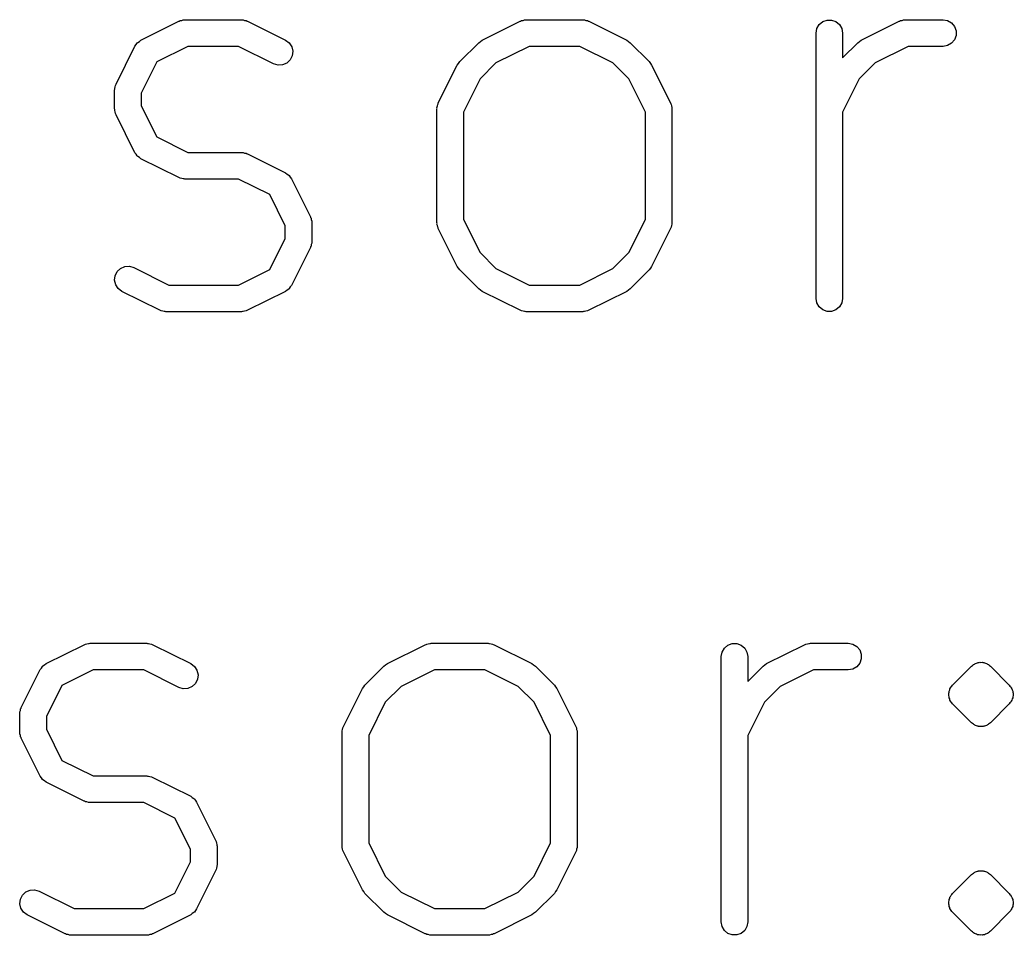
# Model space of a CAD drawing. Extents: x -0.1 to 56.4, y -14.9 to 17.1.
# Drawn here: x 33.529 to 37.271, y -14.329 to -10.879 of the extents above; entities that cross this region are included whole.
import ezdxf

# ---------------------------------------------------------------- set-up
doc = ezdxf.new("R2010")
doc.units = 0
doc.header["$MEASUREMENT"] = 0
doc.layers.add('BLACK', color=7, linetype='CONTINUOUS')

msp = doc.modelspace()

# ---------------------------------------------------------------- linework, layer by layer
at = {"layer": 'Black'}
for p, q in [((33.9848, -10.9553), (34.1276, -10.8838)), ((34.1276, -10.8838), (34.1304, -10.883)), ((34.1304, -10.883), (34.1329, -10.8816)), ((34.1329, -10.8816), (34.1387, -10.8806)), ((34.1387, -10.8806), (34.1443, -10.8789)), ((34.1443, -10.8789), (34.1472, -10.8791)), ((34.1472, -10.8791), (34.15, -10.8786)), ((34.15, -10.8786), (34.3643, -10.8786)), ((34.3643, -10.8786), (34.3671, -10.8791)), ((34.3671, -10.8791), (34.37, -10.8789)), ((34.37, -10.8789), (34.3756, -10.8806)), ((34.3756, -10.8806), (34.3814, -10.8816)), ((34.3814, -10.8816), (34.3839, -10.883)), ((34.3839, -10.883), (34.3866, -10.8838)), ((34.3866, -10.8838), (34.5295, -10.9553)), ((35.2705, -10.9553), (35.4134, -10.8838)), ((35.4134, -10.8838), (35.4161, -10.883)), ((35.4161, -10.883), (35.4186, -10.8816)), ((35.4186, -10.8816), (35.4244, -10.8806)), ((35.4244, -10.8806), (35.43, -10.8789)), ((35.43, -10.8789), (35.4329, -10.8791)), ((35.4329, -10.8791), (35.4357, -10.8786)), ((35.4357, -10.8786), (35.65, -10.8786)), ((35.65, -10.8786), (35.6528, -10.8791)), ((35.6528, -10.8791), (35.6557, -10.8789)), ((35.6557, -10.8789), (35.6613, -10.8806)), ((35.6613, -10.8806), (35.6671, -10.8816)), ((35.6671, -10.8816), (35.6696, -10.883)), ((35.6696, -10.883), (35.6724, -10.8838)), ((35.6724, -10.8838), (35.8152, -10.9553)), ((36.5403, -10.8964), (36.5536, -10.8853)), ((36.5536, -10.8853), (36.5699, -10.8793)), ((36.5699, -10.8793), (36.5873, -10.8793)), ((36.5873, -10.8793), (36.6036, -10.8853)), ((36.6036, -10.8853), (36.6169, -10.8964)), ((36.6991, -10.9553), (36.8419, -10.8838)), ((36.8419, -10.8838), (36.8447, -10.883)), ((36.8447, -10.883), (36.8472, -10.8816)), ((36.8472, -10.8816), (36.853, -10.8806)), ((36.853, -10.8806), (36.8586, -10.8789)), ((36.8586, -10.8789), (36.8614, -10.8791)), ((36.8614, -10.8791), (36.8643, -10.8786)), ((36.8643, -10.8786), (37.0071, -10.8786)), ((37.0071, -10.8786), (37.0242, -10.8816)), ((37.0242, -10.8816), (37.0393, -10.8903)), ((37.0393, -10.8903), (37.0504, -10.9036)), ((36.5286, -10.9286), (36.5316, -10.9115)), ((36.5316, -10.9115), (36.5403, -10.8964)), ((36.6169, -10.8964), (36.6256, -10.9115)), ((36.6256, -10.9115), (36.6286, -10.9286)), ((37.0504, -10.9036), (37.0564, -10.9199)), ((37.0564, -10.9199), (37.0564, -10.9373)), ((33.9668, -10.9717), (33.9708, -10.9656)), ((33.9708, -10.9656), (33.9719, -10.9648)), ((33.9719, -10.9648), (33.9728, -10.9637)), ((33.9728, -10.9637), (33.9789, -10.9597)), ((33.9789, -10.9597), (33.9848, -10.9553)), ((34.5295, -10.9553), (34.5435, -10.9656)), ((34.5435, -10.9656), (34.553, -10.9801)), ((35.1861, -11.0361), (35.2575, -10.9646)), ((35.2575, -10.9646), (35.2641, -10.96)), ((35.2641, -10.96), (35.2705, -10.9553)), ((35.8152, -10.9553), (35.8217, -10.9601)), ((35.8217, -10.9601), (35.8282, -10.9646)), ((35.8282, -10.9646), (35.8996, -11.0361)), ((36.5286, -11.9286), (36.5286, -10.9286)), ((36.6286, -10.9286), (36.6286, -11.0221)), ((36.6286, -11.0221), (36.6861, -10.9646)), ((36.6861, -10.9646), (36.6926, -10.9601)), ((36.6926, -10.9601), (36.6991, -10.9553)), ((37.0504, -10.9536), (37.0393, -10.9669)), ((37.0564, -10.9373), (37.0504, -10.9536)), ((33.891, -11.1205), (33.9624, -10.9776)), ((33.9624, -10.9776), (33.9668, -10.9717)), ((34.1618, -10.9786), (34.0444, -11.0373)), ((34.3525, -10.9786), (34.1618, -10.9786)), ((34.4848, -11.0447), (34.3525, -10.9786)), ((34.553, -10.9801), (34.5571, -10.997)), ((34.5571, -10.997), (34.5551, -11.0143)), ((35.4475, -10.9786), (35.3225, -11.0411)), ((35.6382, -10.9786), (35.4475, -10.9786)), ((35.7632, -11.0411), (35.6382, -10.9786)), ((36.8761, -10.9786), (36.751, -11.0411)), ((37.0071, -10.9786), (36.8761, -10.9786)), ((37.0242, -10.9756), (37.0071, -10.9786)), ((37.0393, -10.9669), (37.0242, -10.9756)), ((34.0444, -11.0373), (33.9857, -11.1547)), ((34.5473, -11.0298), (34.5347, -11.0417)), ((34.5551, -11.0143), (34.5473, -11.0298)), ((35.1815, -11.0426), (35.1861, -11.0361)), ((35.8996, -11.0361), (35.9042, -11.0426)), ((34.5014, -11.0497), (34.4848, -11.0447)), ((34.5188, -11.0486), (34.5014, -11.0497)), ((34.5347, -11.0417), (34.5188, -11.0486)), ((35.1053, -11.1919), (35.1767, -11.0491)), ((35.1767, -11.0491), (35.1815, -11.0426)), ((35.3225, -11.0411), (35.2625, -11.101)), ((35.8232, -11.101), (35.7632, -11.0411)), ((35.9042, -11.0426), (35.909, -11.0491)), ((35.909, -11.0491), (35.9804, -11.1919)), ((36.751, -11.0411), (36.6911, -11.101)), ((35.2625, -11.101), (35.2, -11.2261)), ((35.8857, -11.2261), (35.8232, -11.101)), ((36.6911, -11.101), (36.6286, -11.2261)), ((33.8857, -11.1429), (33.8862, -11.14)), ((33.8857, -11.2143), (33.8857, -11.1429)), ((33.886, -11.1371), (33.8877, -11.1315)), ((33.8862, -11.14), (33.886, -11.1371)), ((33.8877, -11.1315), (33.8887, -11.1258)), ((33.8887, -11.1258), (33.8902, -11.1233)), ((33.8902, -11.1233), (33.891, -11.1205)), ((33.9857, -11.1547), (33.9857, -11.2025)), ((33.8862, -11.2171), (33.8857, -11.2143)), ((33.886, -11.22), (33.8862, -11.2171)), ((33.8877, -11.2256), (33.886, -11.22)), ((33.8887, -11.2314), (33.8877, -11.2256)), ((33.9857, -11.2025), (34.0444, -11.3199)), ((35.1, -11.2143), (35.1005, -11.2114)), ((35.1, -11.6429), (35.1, -11.2143)), ((35.1003, -11.2086), (35.102, -11.203)), ((35.1005, -11.2114), (35.1003, -11.2086)), ((35.102, -11.203), (35.103, -11.1972)), ((35.103, -11.1972), (35.1045, -11.1947)), ((35.1045, -11.1947), (35.1053, -11.1919)), ((35.2, -11.2261), (35.2, -11.6311)), ((35.8857, -11.6311), (35.8857, -11.2261)), ((35.9804, -11.1919), (35.9813, -11.1947)), ((35.9813, -11.1947), (35.9827, -11.1972)), ((35.9827, -11.1972), (35.9837, -11.203)), ((35.9837, -11.203), (35.9854, -11.2086)), ((35.9854, -11.2086), (35.9852, -11.2114)), ((35.9852, -11.2114), (35.9857, -11.2143)), ((35.9857, -11.2143), (35.9857, -11.6429)), ((36.6286, -11.2261), (36.6286, -11.9286)), ((33.8902, -11.2339), (33.8887, -11.2314)), ((33.891, -11.2366), (33.8902, -11.2339)), ((33.9624, -11.3795), (33.891, -11.2366)), ((34.0444, -11.3199), (34.1618, -11.3786)), ((33.9668, -11.3854), (33.9624, -11.3795)), ((33.9708, -11.3915), (33.9668, -11.3854)), ((33.9719, -11.3923), (33.9708, -11.3915)), ((33.9728, -11.3935), (33.9719, -11.3923)), ((33.9789, -11.3975), (33.9728, -11.3935)), ((33.9848, -11.4019), (33.9789, -11.3975)), ((34.1276, -11.4733), (33.9848, -11.4019)), ((34.1618, -11.3786), (34.3643, -11.3786)), ((34.3643, -11.3786), (34.3671, -11.3791)), ((34.3671, -11.3791), (34.37, -11.3789)), ((34.37, -11.3789), (34.3756, -11.3806)), ((34.3756, -11.3806), (34.3814, -11.3816)), ((34.3814, -11.3816), (34.3839, -11.383)), ((34.3839, -11.383), (34.3866, -11.3838)), ((34.3866, -11.3838), (34.5295, -11.4553)), ((34.1304, -11.4741), (34.1276, -11.4733)), ((34.1329, -11.4756), (34.1304, -11.4741)), ((34.1387, -11.4766), (34.1329, -11.4756)), ((34.1443, -11.4782), (34.1387, -11.4766)), ((34.1472, -11.4781), (34.1443, -11.4782)), ((34.15, -11.4786), (34.1472, -11.4781)), ((34.3525, -11.4786), (34.15, -11.4786)), ((34.4699, -11.5373), (34.3525, -11.4786)), ((34.5295, -11.4553), (34.5354, -11.4597)), ((34.5354, -11.4597), (34.5415, -11.4637)), ((34.5415, -11.4637), (34.5423, -11.4648)), ((34.5423, -11.4648), (34.5435, -11.4656)), ((34.5435, -11.4656), (34.5475, -11.4717)), ((34.5475, -11.4717), (34.5519, -11.4776)), ((34.5519, -11.4776), (34.6233, -11.6205)), ((34.5286, -11.6547), (34.4699, -11.5373)), ((34.6233, -11.6205), (34.6241, -11.6233)), ((34.6241, -11.6233), (34.6256, -11.6258)), ((34.6256, -11.6258), (34.6266, -11.6315)), ((34.6266, -11.6315), (34.6282, -11.6371)), ((34.6282, -11.6371), (34.6281, -11.64)), ((35.2, -11.6311), (35.2625, -11.7561)), ((35.8232, -11.7561), (35.8857, -11.6311)), ((34.5286, -11.7025), (34.5286, -11.6547)), ((34.6281, -11.64), (34.6286, -11.6429)), ((34.6286, -11.6429), (34.6286, -11.7143)), ((35.1005, -11.6457), (35.1, -11.6429)), ((35.1003, -11.6486), (35.1005, -11.6457)), ((35.102, -11.6542), (35.1003, -11.6486)), ((35.103, -11.66), (35.102, -11.6542)), ((35.1045, -11.6625), (35.103, -11.66)), ((35.1053, -11.6652), (35.1045, -11.6625)), ((35.1767, -11.8081), (35.1053, -11.6652)), ((35.9804, -11.6652), (35.909, -11.8081)), ((35.9813, -11.6625), (35.9804, -11.6652)), ((35.9827, -11.66), (35.9813, -11.6625)), ((35.9837, -11.6542), (35.9827, -11.66)), ((35.9854, -11.6486), (35.9837, -11.6542)), ((35.9857, -11.6429), (35.9852, -11.6457)), ((35.9852, -11.6457), (35.9854, -11.6486)), ((34.4699, -11.8199), (34.5286, -11.7025)), ((34.6286, -11.7143), (34.6281, -11.7171)), ((34.6233, -11.7366), (34.5519, -11.8795)), ((34.6241, -11.7339), (34.6233, -11.7366)), ((34.6256, -11.7314), (34.6241, -11.7339)), ((34.6266, -11.7256), (34.6256, -11.7314)), ((34.6282, -11.72), (34.6266, -11.7256)), ((34.6281, -11.7171), (34.6282, -11.72)), ((35.2625, -11.7561), (35.3225, -11.8161)), ((35.7632, -11.816), (35.8232, -11.7561)), ((33.8956, -11.8274), (33.9082, -11.8154)), ((33.9082, -11.8154), (33.9241, -11.8085)), ((33.9241, -11.8085), (33.9414, -11.8075)), ((33.9414, -11.8075), (33.9581, -11.8124)), ((33.9581, -11.8124), (34.0904, -11.8786)), ((34.3525, -11.8786), (34.4699, -11.8199)), ((35.1815, -11.8145), (35.1767, -11.8081)), ((35.1861, -11.8211), (35.1815, -11.8145)), ((35.2575, -11.8925), (35.1861, -11.8211)), ((35.3225, -11.8161), (35.4475, -11.8786)), ((35.6382, -11.8786), (35.7632, -11.816)), ((35.8996, -11.8211), (35.8282, -11.8925)), ((35.9042, -11.8145), (35.8996, -11.8211)), ((35.909, -11.8081), (35.9042, -11.8145)), ((33.8858, -11.8601), (33.8878, -11.8429)), ((33.8898, -11.877), (33.8858, -11.8601)), ((33.8878, -11.8429), (33.8956, -11.8274)), ((33.8994, -11.8915), (33.8898, -11.877)), ((33.9134, -11.9019), (33.8994, -11.8915)), ((34.0904, -11.8786), (34.3525, -11.8786)), ((34.5354, -11.8975), (34.5295, -11.9019)), ((34.5415, -11.8935), (34.5354, -11.8975)), ((34.5423, -11.8923), (34.5415, -11.8935)), ((34.5435, -11.8915), (34.5423, -11.8923)), ((34.5475, -11.8854), (34.5435, -11.8915)), ((34.5519, -11.8795), (34.5475, -11.8854)), ((35.2641, -11.8971), (35.2575, -11.8925)), ((35.2705, -11.9019), (35.2641, -11.8971)), ((35.4475, -11.8786), (35.6382, -11.8786)), ((35.8217, -11.8971), (35.8152, -11.9019)), ((35.8282, -11.8925), (35.8217, -11.8971)), ((34.0562, -11.9733), (33.9134, -11.9019)), ((34.5295, -11.9019), (34.3866, -11.9733)), ((35.4134, -11.9733), (35.2705, -11.9019)), ((35.8152, -11.9019), (35.6724, -11.9733)), ((36.5316, -11.9457), (36.5286, -11.9286)), ((36.6286, -11.9286), (36.6256, -11.9457)), ((34.059, -11.9741), (34.0562, -11.9733)), ((34.0615, -11.9756), (34.059, -11.9741)), ((34.0672, -11.9766), (34.0615, -11.9756)), ((34.3814, -11.9756), (34.3756, -11.9766)), ((34.3839, -11.9741), (34.3814, -11.9756)), ((34.3866, -11.9733), (34.3839, -11.9741)), ((35.4161, -11.9741), (35.4134, -11.9733)), ((35.4186, -11.9756), (35.4161, -11.9741)), ((35.4244, -11.9766), (35.4186, -11.9756)), ((35.6671, -11.9756), (35.6613, -11.9766)), ((35.6696, -11.9741), (35.6671, -11.9756)), ((35.6724, -11.9733), (35.6696, -11.9741)), ((36.5403, -11.9607), (36.5316, -11.9457)), ((36.5536, -11.9719), (36.5403, -11.9607)), ((36.5699, -11.9778), (36.5536, -11.9719)), ((36.6036, -11.9719), (36.5873, -11.9778)), ((36.6169, -11.9607), (36.6036, -11.9719)), ((36.6256, -11.9457), (36.6169, -11.9607)), ((34.0729, -11.9782), (34.0672, -11.9766)), ((34.0757, -11.9781), (34.0729, -11.9782)), ((34.0786, -11.9786), (34.0757, -11.9781)), ((34.3643, -11.9786), (34.0786, -11.9786)), ((34.3671, -11.9781), (34.3643, -11.9786)), ((34.37, -11.9782), (34.3671, -11.9781)), ((34.3756, -11.9766), (34.37, -11.9782)), ((35.43, -11.9782), (35.4244, -11.9766)), ((35.4329, -11.9781), (35.43, -11.9782)), ((35.4357, -11.9786), (35.4329, -11.9781)), ((35.65, -11.9786), (35.4357, -11.9786)), ((35.6528, -11.9781), (35.65, -11.9786)), ((35.6557, -11.9782), (35.6528, -11.9781)), ((35.6613, -11.9766), (35.6557, -11.9782)), ((36.5873, -11.9778), (36.5699, -11.9778)), ((33.6276, -13.3053), (33.7705, -13.2338)), ((33.7705, -13.2338), (33.7733, -13.233)), ((33.7733, -13.233), (33.7758, -13.2316)), ((33.7758, -13.2316), (33.7815, -13.2306)), ((33.7815, -13.2306), (33.7871, -13.2289)), ((33.7871, -13.2289), (33.79, -13.2291)), ((33.79, -13.2291), (33.7929, -13.2286)), ((33.7929, -13.2286), (34.0071, -13.2286)), ((34.0071, -13.2286), (34.01, -13.2291)), ((34.01, -13.2291), (34.0129, -13.2289)), ((34.0129, -13.2289), (34.0185, -13.2306)), ((34.0185, -13.2306), (34.0242, -13.2316)), ((34.0242, -13.2316), (34.0267, -13.233)), ((34.0267, -13.233), (34.0295, -13.2338)), ((34.0295, -13.2338), (34.1724, -13.3053)), ((34.9134, -13.3053), (35.0562, -13.2338)), ((35.0562, -13.2338), (35.059, -13.233)), ((35.059, -13.233), (35.0615, -13.2316)), ((35.0615, -13.2316), (35.0672, -13.2306)), ((35.0672, -13.2306), (35.0729, -13.2289)), ((35.0729, -13.2289), (35.0757, -13.2291)), ((35.0757, -13.2291), (35.0786, -13.2286)), ((35.0786, -13.2286), (35.2929, -13.2286)), ((35.2929, -13.2286), (35.2957, -13.2291)), ((35.2957, -13.2291), (35.2986, -13.2289)), ((35.2986, -13.2289), (35.3042, -13.2306)), ((35.3042, -13.2306), (35.31, -13.2316)), ((35.31, -13.2316), (35.3125, -13.233)), ((35.3125, -13.233), (35.3152, -13.2338)), ((35.3152, -13.2338), (35.4581, -13.3053)), ((36.1744, -13.2615), (36.1831, -13.2464)), ((36.1831, -13.2464), (36.1964, -13.2353)), ((36.1964, -13.2353), (36.2127, -13.2293)), ((36.2127, -13.2293), (36.2301, -13.2293)), ((36.2301, -13.2293), (36.2464, -13.2353)), ((36.2464, -13.2353), (36.2597, -13.2464)), ((36.2597, -13.2464), (36.2684, -13.2615)), ((36.3419, -13.3053), (36.4848, -13.2338)), ((36.4848, -13.2338), (36.4875, -13.233)), ((36.4875, -13.233), (36.49, -13.2316)), ((36.49, -13.2316), (36.4958, -13.2306)), ((36.4958, -13.2306), (36.5014, -13.2289)), ((36.5014, -13.2289), (36.5043, -13.2291)), ((36.5043, -13.2291), (36.5071, -13.2286)), ((36.5071, -13.2286), (36.65, -13.2286)), ((36.65, -13.2286), (36.6671, -13.2316)), ((36.6671, -13.2316), (36.6821, -13.2403)), ((36.6821, -13.2403), (36.6933, -13.2536)), ((36.1714, -13.2786), (36.1744, -13.2615)), ((36.1714, -14.2786), (36.1714, -13.2786)), ((36.2684, -13.2615), (36.2714, -13.2786)), ((36.2714, -13.2786), (36.2714, -13.3721)), ((36.6933, -13.2536), (36.6992, -13.2699)), ((36.6992, -13.2699), (36.6992, -13.2873)), ((33.6053, -13.3276), (33.6097, -13.3217)), ((33.6097, -13.3217), (33.6137, -13.3156)), ((33.6137, -13.3156), (33.6148, -13.3148)), ((33.6148, -13.3148), (33.6156, -13.3137)), ((33.6156, -13.3137), (33.6217, -13.3097)), ((33.6217, -13.3097), (33.6276, -13.3053)), ((34.1724, -13.3053), (34.1863, -13.3156)), ((34.1863, -13.3156), (34.1959, -13.3301)), ((34.8289, -13.3861), (34.9004, -13.3146)), ((34.9004, -13.3146), (34.9069, -13.31)), ((34.9069, -13.31), (34.9134, -13.3053)), ((35.4581, -13.3053), (35.4645, -13.3101)), ((35.4645, -13.3101), (35.4711, -13.3146)), ((35.4711, -13.3146), (35.5425, -13.3861)), ((36.2714, -13.3721), (36.3289, -13.3146)), ((36.3289, -13.3146), (36.3355, -13.3101)), ((36.3355, -13.3101), (36.3419, -13.3053)), ((36.6821, -13.3169), (36.6671, -13.3256)), ((36.6933, -13.3036), (36.6821, -13.3169)), ((36.6992, -13.2873), (36.6933, -13.3036)), ((37.0432, -13.3861), (37.1146, -13.3146)), ((37.1146, -13.3146), (37.1182, -13.3121)), ((37.1182, -13.3121), (37.1213, -13.309)), ((37.1213, -13.309), (37.1233, -13.3081)), ((37.1233, -13.3081), (37.125, -13.3067)), ((37.125, -13.3067), (37.1271, -13.3059)), ((37.1271, -13.3059), (37.1289, -13.3047)), ((37.1289, -13.3047), (37.1331, -13.3036)), ((37.1331, -13.3036), (37.1371, -13.3017)), ((37.1371, -13.3017), (37.1393, -13.3015)), ((37.1393, -13.3015), (37.1413, -13.3008)), ((37.1413, -13.3008), (37.1435, -13.3008)), ((37.1435, -13.3008), (37.1456, -13.3002)), ((37.1456, -13.3002), (37.15, -13.3006)), ((37.15, -13.3006), (37.1544, -13.3002)), ((37.1544, -13.3002), (37.1565, -13.3008)), ((37.1565, -13.3008), (37.1587, -13.3008)), ((37.1587, -13.3008), (37.1608, -13.3015)), ((37.1608, -13.3015), (37.1629, -13.3017)), ((37.1629, -13.3017), (37.1669, -13.3036)), ((37.1669, -13.3036), (37.1711, -13.3047)), ((37.1711, -13.3047), (37.1729, -13.3059)), ((37.1729, -13.3059), (37.175, -13.3067)), ((37.175, -13.3067), (37.1767, -13.3081)), ((37.1767, -13.3081), (37.1787, -13.309)), ((37.1787, -13.309), (37.1818, -13.3121)), ((37.1818, -13.3121), (37.1854, -13.3146)), ((37.1854, -13.3146), (37.2568, -13.3861)), ((33.5339, -13.4705), (33.6053, -13.3276)), ((33.8047, -13.3286), (33.6873, -13.3873)), ((33.9953, -13.3286), (33.8047, -13.3286)), ((34.1276, -13.3947), (33.9953, -13.3286)), ((34.1959, -13.3301), (34.1999, -13.347)), ((34.1999, -13.347), (34.1979, -13.3643)), ((35.0904, -13.3286), (34.9653, -13.3911)), ((35.2811, -13.3286), (35.0904, -13.3286)), ((35.4061, -13.3911), (35.2811, -13.3286)), ((36.5189, -13.3286), (36.3939, -13.3911)), ((36.65, -13.3286), (36.5189, -13.3286)), ((36.6671, -13.3256), (36.65, -13.3286)), ((33.6873, -13.3873), (33.6286, -13.5047)), ((34.1443, -13.3997), (34.1276, -13.3947)), ((34.1775, -13.3917), (34.1616, -13.3986)), ((34.1902, -13.3798), (34.1775, -13.3917)), ((34.1979, -13.3643), (34.1902, -13.3798)), ((34.8196, -13.3991), (34.8243, -13.3926)), ((34.8243, -13.3926), (34.8289, -13.3861)), ((34.9653, -13.3911), (34.9054, -13.451)), ((35.4661, -13.451), (35.4061, -13.3911)), ((35.5425, -13.3861), (35.5471, -13.3926)), ((35.5471, -13.3926), (35.5519, -13.3991)), ((36.3939, -13.3911), (36.334, -13.451)), ((37.0333, -13.4003), (37.0358, -13.3967)), ((37.0358, -13.3967), (37.0376, -13.3927)), ((37.0376, -13.3927), (37.0407, -13.3897)), ((37.0407, -13.3897), (37.0432, -13.3861)), ((37.2568, -13.3861), (37.2593, -13.3897)), ((37.2593, -13.3897), (37.2624, -13.3927)), ((37.2624, -13.3927), (37.2642, -13.3967)), ((37.2642, -13.3967), (37.2667, -13.4003)), ((34.1616, -13.3986), (34.1443, -13.3997)), ((34.7481, -13.5419), (34.8196, -13.3991)), ((35.5519, -13.3991), (35.6233, -13.5419)), ((37.0288, -13.4171), (37.0299, -13.4128)), ((37.0291, -13.4214), (37.0288, -13.4171)), ((37.0288, -13.4258), (37.0291, -13.4214)), ((37.0299, -13.43), (37.0288, -13.4258)), ((37.0299, -13.4128), (37.0303, -13.4085)), ((37.0303, -13.4344), (37.0299, -13.43)), ((37.0303, -13.4085), (37.0321, -13.4045)), ((37.0321, -13.4383), (37.0303, -13.4344)), ((37.0321, -13.4045), (37.0333, -13.4003)), ((37.2667, -13.4003), (37.2679, -13.4045)), ((37.2679, -13.4045), (37.2697, -13.4085)), ((37.2697, -13.4344), (37.2679, -13.4383)), ((37.2697, -13.4085), (37.2701, -13.4128)), ((37.2701, -13.43), (37.2697, -13.4344)), ((37.2701, -13.4128), (37.2712, -13.4171)), ((37.2712, -13.4258), (37.2701, -13.43)), ((37.2712, -13.4171), (37.2709, -13.4214)), ((37.2709, -13.4214), (37.2712, -13.4258)), ((33.5316, -13.4758), (33.533, -13.4733)), ((33.533, -13.4733), (33.5339, -13.4705)), ((34.9054, -13.451), (34.8429, -13.5761)), ((35.5286, -13.5761), (35.4661, -13.451)), ((36.334, -13.451), (36.2714, -13.5761)), ((37.0333, -13.4426), (37.0321, -13.4383)), ((37.0358, -13.4461), (37.0333, -13.4426)), ((37.0376, -13.4501), (37.0358, -13.4461)), ((37.0407, -13.4532), (37.0376, -13.4501)), ((37.0432, -13.4568), (37.0407, -13.4532)), ((37.1146, -13.5282), (37.0432, -13.4568)), ((37.2568, -13.4568), (37.1854, -13.5282)), ((37.2593, -13.4532), (37.2568, -13.4568)), ((37.2624, -13.4501), (37.2593, -13.4532)), ((37.2642, -13.4461), (37.2624, -13.4501)), ((37.2667, -13.4426), (37.2642, -13.4461)), ((37.2679, -13.4383), (37.2667, -13.4426)), ((33.5286, -13.4929), (33.5291, -13.49)), ((33.5286, -13.5643), (33.5286, -13.4929)), ((33.5289, -13.4871), (33.5306, -13.4815)), ((33.5291, -13.49), (33.5289, -13.4871)), ((33.5306, -13.4815), (33.5316, -13.4758)), ((33.6286, -13.5047), (33.6286, -13.5525)), ((34.7449, -13.553), (34.7459, -13.5472)), ((34.7459, -13.5472), (34.7473, -13.5447)), ((34.7473, -13.5447), (34.7481, -13.5419)), ((35.6233, -13.5419), (35.6241, -13.5447)), ((35.6241, -13.5447), (35.6256, -13.5472)), ((35.6256, -13.5472), (35.6266, -13.553)), ((37.1182, -13.5307), (37.1146, -13.5282)), ((37.1213, -13.5338), (37.1182, -13.5307)), ((37.1233, -13.5347), (37.1213, -13.5338)), ((37.125, -13.5362), (37.1233, -13.5347)), ((37.1271, -13.5369), (37.125, -13.5362)), ((37.1289, -13.5382), (37.1271, -13.5369)), ((37.1331, -13.5393), (37.1289, -13.5382)), ((37.1371, -13.5412), (37.1331, -13.5393)), ((37.1393, -13.5413), (37.1371, -13.5412)), ((37.1413, -13.5421), (37.1393, -13.5413)), ((37.1435, -13.5421), (37.1413, -13.5421)), ((37.1456, -13.5427), (37.1435, -13.5421)), ((37.15, -13.5423), (37.1456, -13.5427)), ((37.1544, -13.5427), (37.15, -13.5423)), ((37.1565, -13.5421), (37.1544, -13.5427)), ((37.1587, -13.5421), (37.1565, -13.5421)), ((37.1608, -13.5413), (37.1587, -13.5421)), ((37.1629, -13.5412), (37.1608, -13.5413)), ((37.1669, -13.5393), (37.1629, -13.5412)), ((37.1711, -13.5382), (37.1669, -13.5393)), ((37.1729, -13.5369), (37.1711, -13.5382)), ((37.175, -13.5362), (37.1729, -13.5369)), ((37.1767, -13.5347), (37.175, -13.5362)), ((37.1787, -13.5338), (37.1767, -13.5347)), ((37.1818, -13.5307), (37.1787, -13.5338)), ((37.1854, -13.5282), (37.1818, -13.5307)), ((33.5291, -13.5671), (33.5286, -13.5643)), ((33.5289, -13.57), (33.5291, -13.5671)), ((33.5306, -13.5756), (33.5289, -13.57)), ((33.5316, -13.5814), (33.5306, -13.5756)), ((33.533, -13.5839), (33.5316, -13.5814)), ((33.5339, -13.5866), (33.533, -13.5839)), ((33.6286, -13.5525), (33.6873, -13.6699)), ((34.7429, -13.5643), (34.7434, -13.5614)), ((34.7429, -13.9929), (34.7429, -13.5643)), ((34.7432, -13.5586), (34.7449, -13.553)), ((34.7434, -13.5614), (34.7432, -13.5586)), ((34.8429, -13.5761), (34.8429, -13.9811)), ((35.5286, -13.9811), (35.5286, -13.5761)), ((35.6266, -13.553), (35.6282, -13.5586)), ((35.6282, -13.5586), (35.6281, -13.5614)), ((35.6281, -13.5614), (35.6286, -13.5643)), ((35.6286, -13.5643), (35.6286, -13.9929)), ((36.2714, -13.5761), (36.2714, -14.2786)), ((33.6053, -13.7295), (33.5339, -13.5866)), ((33.6873, -13.6699), (33.8047, -13.7286)), ((33.6097, -13.7354), (33.6053, -13.7295)), ((33.8047, -13.7286), (34.0071, -13.7286)), ((34.0071, -13.7286), (34.01, -13.7291)), ((34.01, -13.7291), (34.0129, -13.7289)), ((34.0129, -13.7289), (34.0185, -13.7306)), ((34.0185, -13.7306), (34.0242, -13.7316)), ((34.0242, -13.7316), (34.0267, -13.733)), ((34.0267, -13.733), (34.0295, -13.7338)), ((34.0295, -13.7338), (34.1724, -13.8053)), ((33.6137, -13.7415), (33.6097, -13.7354)), ((33.6148, -13.7423), (33.6137, -13.7415)), ((33.6156, -13.7435), (33.6148, -13.7423)), ((33.6217, -13.7475), (33.6156, -13.7435)), ((33.6276, -13.7519), (33.6217, -13.7475)), ((33.7705, -13.8233), (33.6276, -13.7519)), ((34.1724, -13.8053), (34.1783, -13.8097)), ((34.1783, -13.8097), (34.1844, -13.8137)), ((33.7733, -13.8241), (33.7705, -13.8233)), ((33.7758, -13.8256), (33.7733, -13.8241)), ((33.7815, -13.8266), (33.7758, -13.8256)), ((33.7871, -13.8282), (33.7815, -13.8266)), ((33.79, -13.8281), (33.7871, -13.8282)), ((33.7929, -13.8286), (33.79, -13.8281)), ((33.9953, -13.8286), (33.7929, -13.8286)), ((34.1127, -13.8873), (33.9953, -13.8286)), ((34.1844, -13.8137), (34.1852, -13.8148)), ((34.1852, -13.8148), (34.1863, -13.8156)), ((34.1863, -13.8156), (34.1903, -13.8217)), ((34.1903, -13.8217), (34.1947, -13.8276)), ((34.1947, -13.8276), (34.2662, -13.9705)), ((34.1714, -14.0047), (34.1127, -13.8873)), ((34.2662, -13.9705), (34.267, -13.9733)), ((34.267, -13.9733), (34.2684, -13.9758)), ((34.2684, -13.9758), (34.2694, -13.9815)), ((34.2694, -13.9815), (34.2711, -13.9871)), ((34.2711, -13.9871), (34.2709, -13.99)), ((34.2709, -13.99), (34.2714, -13.9929)), ((34.2714, -13.9929), (34.2714, -14.0643)), ((34.7434, -13.9957), (34.7429, -13.9929)), ((34.7432, -13.9986), (34.7434, -13.9957)), ((34.8429, -13.9811), (34.9054, -14.1061)), ((35.4661, -14.1061), (35.5286, -13.9811)), ((35.6286, -13.9929), (35.6281, -13.9957)), ((35.6281, -13.9957), (35.6282, -13.9986)), ((34.1714, -14.0525), (34.1714, -14.0047)), ((34.7449, -14.0042), (34.7432, -13.9986)), ((34.7459, -14.01), (34.7449, -14.0042)), ((34.7473, -14.0125), (34.7459, -14.01)), ((34.7481, -14.0152), (34.7473, -14.0125)), ((34.8196, -14.1581), (34.7481, -14.0152)), ((35.6233, -14.0152), (35.5519, -14.1581)), ((35.6241, -14.0125), (35.6233, -14.0152)), ((35.6256, -14.01), (35.6241, -14.0125)), ((35.6266, -14.0042), (35.6256, -14.01)), ((35.6282, -13.9986), (35.6266, -14.0042)), ((34.1127, -14.1699), (34.1714, -14.0525)), ((34.2711, -14.07), (34.2694, -14.0756)), ((34.2714, -14.0643), (34.2709, -14.0671)), ((34.2709, -14.0671), (34.2711, -14.07)), ((34.2662, -14.0866), (34.1947, -14.2295)), ((34.267, -14.0839), (34.2662, -14.0866)), ((34.2684, -14.0814), (34.267, -14.0839)), ((34.2694, -14.0756), (34.2684, -14.0814)), ((34.9054, -14.1061), (34.9653, -14.1661)), ((35.4061, -14.166), (35.4661, -14.1061)), ((37.0432, -14.1718), (37.1146, -14.1004)), ((37.1146, -14.1004), (37.1182, -14.0978)), ((37.1182, -14.0978), (37.1213, -14.0948)), ((37.1213, -14.0948), (37.1233, -14.0938)), ((37.1233, -14.0938), (37.125, -14.0924)), ((37.125, -14.0924), (37.1271, -14.0917)), ((37.1271, -14.0917), (37.1289, -14.0904)), ((37.1289, -14.0904), (37.1331, -14.0893)), ((37.1331, -14.0893), (37.1371, -14.0874)), ((37.1371, -14.0874), (37.1393, -14.0872)), ((37.1393, -14.0872), (37.1413, -14.0865)), ((37.1413, -14.0865), (37.1435, -14.0865)), ((37.1435, -14.0865), (37.1456, -14.0859)), ((37.1456, -14.0859), (37.15, -14.0863)), ((37.15, -14.0863), (37.1544, -14.0859)), ((37.1544, -14.0859), (37.1565, -14.0865)), ((37.1565, -14.0865), (37.1587, -14.0865)), ((37.1587, -14.0865), (37.1608, -14.0872)), ((37.1608, -14.0872), (37.1629, -14.0874)), ((37.1629, -14.0874), (37.1669, -14.0893)), ((37.1669, -14.0893), (37.1711, -14.0904)), ((37.1711, -14.0904), (37.1729, -14.0917)), ((37.1729, -14.0917), (37.175, -14.0924)), ((37.175, -14.0924), (37.1767, -14.0938)), ((37.1767, -14.0938), (37.1787, -14.0948)), ((37.1787, -14.0948), (37.1818, -14.0978)), ((37.1818, -14.0978), (37.1854, -14.1004)), ((37.1854, -14.1004), (37.2568, -14.1718)), ((33.5306, -14.1929), (33.5384, -14.1774)), ((33.5384, -14.1774), (33.551, -14.1654)), ((33.551, -14.1654), (33.567, -14.1585)), ((33.567, -14.1585), (33.5843, -14.1575)), ((33.5843, -14.1575), (33.6009, -14.1624)), ((33.6009, -14.1624), (33.7332, -14.2286)), ((33.9953, -14.2286), (34.1127, -14.1699)), ((34.8243, -14.1645), (34.8196, -14.1581)), ((34.8289, -14.1711), (34.8243, -14.1645)), ((34.9004, -14.2425), (34.8289, -14.1711)), ((34.9653, -14.1661), (35.0904, -14.2286)), ((35.2811, -14.2286), (35.4061, -14.166)), ((35.5425, -14.1711), (35.4711, -14.2425)), ((35.5471, -14.1645), (35.5425, -14.1711)), ((35.5519, -14.1581), (35.5471, -14.1645)), ((37.0333, -14.186), (37.0358, -14.1824)), ((37.0358, -14.1824), (37.0376, -14.1785)), ((37.0376, -14.1785), (37.0407, -14.1754)), ((37.0407, -14.1754), (37.0432, -14.1718)), ((37.2568, -14.1718), (37.2593, -14.1754)), ((37.2593, -14.1754), (37.2624, -14.1785)), ((37.2624, -14.1785), (37.2642, -14.1824)), ((37.2642, -14.1824), (37.2667, -14.186)), ((33.5287, -14.2101), (33.5306, -14.1929)), ((33.5327, -14.227), (33.5287, -14.2101)), ((37.0288, -14.2028), (37.0299, -14.1986)), ((37.0291, -14.2071), (37.0288, -14.2028)), ((37.0288, -14.2115), (37.0291, -14.2071)), ((37.0299, -14.2157), (37.0288, -14.2115)), ((37.0299, -14.1986), (37.0303, -14.1942)), ((37.0303, -14.2201), (37.0299, -14.2157)), ((37.0303, -14.1942), (37.0321, -14.1902)), ((37.0321, -14.224), (37.0303, -14.2201)), ((37.0321, -14.1902), (37.0333, -14.186)), ((37.2667, -14.186), (37.2679, -14.1902)), ((37.2679, -14.1902), (37.2697, -14.1942)), ((37.2697, -14.2201), (37.2679, -14.224)), ((37.2697, -14.1942), (37.2701, -14.1986)), ((37.2701, -14.2157), (37.2697, -14.2201)), ((37.2701, -14.1986), (37.2712, -14.2028)), ((37.2712, -14.2115), (37.2701, -14.2157)), ((37.2712, -14.2028), (37.2709, -14.2071)), ((37.2709, -14.2071), (37.2712, -14.2115)), ((33.5423, -14.2415), (33.5327, -14.227)), ((33.5562, -14.2519), (33.5423, -14.2415)), ((33.6991, -14.3233), (33.5562, -14.2519)), ((33.7332, -14.2286), (33.9953, -14.2286)), ((34.1724, -14.2519), (34.0295, -14.3233)), ((34.1783, -14.2475), (34.1724, -14.2519)), ((34.1844, -14.2435), (34.1783, -14.2475)), ((34.1852, -14.2423), (34.1844, -14.2435)), ((34.1863, -14.2415), (34.1852, -14.2423)), ((34.1903, -14.2354), (34.1863, -14.2415)), ((34.1947, -14.2295), (34.1903, -14.2354)), ((34.9069, -14.2471), (34.9004, -14.2425)), ((34.9134, -14.2519), (34.9069, -14.2471)), ((35.0562, -14.3233), (34.9134, -14.2519)), ((35.0904, -14.2286), (35.2811, -14.2286)), ((35.4581, -14.2519), (35.3152, -14.3233)), ((35.4645, -14.2471), (35.4581, -14.2519)), ((35.4711, -14.2425), (35.4645, -14.2471)), ((37.0333, -14.2283), (37.0321, -14.224)), ((37.0358, -14.2319), (37.0333, -14.2283)), ((37.0376, -14.2358), (37.0358, -14.2319)), ((37.0407, -14.2389), (37.0376, -14.2358)), ((37.0432, -14.2425), (37.0407, -14.2389)), ((37.1146, -14.3139), (37.0432, -14.2425)), ((37.2568, -14.2425), (37.1854, -14.3139)), ((37.2593, -14.2389), (37.2568, -14.2425)), ((37.2624, -14.2358), (37.2593, -14.2389)), ((37.2642, -14.2319), (37.2624, -14.2358)), ((37.2667, -14.2283), (37.2642, -14.2319)), ((37.2679, -14.224), (37.2667, -14.2283)), ((36.1744, -14.2957), (36.1714, -14.2786)), ((36.1831, -14.3107), (36.1744, -14.2957)), ((36.2684, -14.2957), (36.2597, -14.3107)), ((36.2714, -14.2786), (36.2684, -14.2957)), ((33.7018, -14.3241), (33.6991, -14.3233)), ((33.7043, -14.3256), (33.7018, -14.3241)), ((33.7101, -14.3266), (33.7043, -14.3256)), ((33.7157, -14.3282), (33.7101, -14.3266)), ((33.7186, -14.3281), (33.7157, -14.3282)), ((33.7214, -14.3286), (33.7186, -14.3281)), ((34.0071, -14.3286), (33.7214, -14.3286)), ((34.01, -14.3281), (34.0071, -14.3286)), ((34.0129, -14.3282), (34.01, -14.3281)), ((34.0185, -14.3266), (34.0129, -14.3282)), ((34.0242, -14.3256), (34.0185, -14.3266)), ((34.0267, -14.3241), (34.0242, -14.3256)), ((34.0295, -14.3233), (34.0267, -14.3241)), ((35.059, -14.3241), (35.0562, -14.3233)), ((35.0615, -14.3256), (35.059, -14.3241)), ((35.0672, -14.3266), (35.0615, -14.3256)), ((35.0729, -14.3282), (35.0672, -14.3266)), ((35.0757, -14.3281), (35.0729, -14.3282)), ((35.0786, -14.3286), (35.0757, -14.3281)), ((35.2929, -14.3286), (35.0786, -14.3286)), ((35.2957, -14.3281), (35.2929, -14.3286)), ((35.2986, -14.3282), (35.2957, -14.3281)), ((35.3042, -14.3266), (35.2986, -14.3282)), ((35.31, -14.3256), (35.3042, -14.3266)), ((35.3125, -14.3241), (35.31, -14.3256)), ((35.3152, -14.3233), (35.3125, -14.3241)), ((36.1964, -14.3219), (36.1831, -14.3107)), ((36.2127, -14.3278), (36.1964, -14.3219)), ((36.2301, -14.3278), (36.2127, -14.3278)), ((36.2464, -14.3219), (36.2301, -14.3278)), ((36.2597, -14.3107), (36.2464, -14.3219)), ((37.1182, -14.3164), (37.1146, -14.3139)), ((37.1213, -14.3195), (37.1182, -14.3164)), ((37.1233, -14.3205), (37.1213, -14.3195)), ((37.125, -14.3219), (37.1233, -14.3205)), ((37.1271, -14.3226), (37.125, -14.3219)), ((37.1289, -14.3239), (37.1271, -14.3226)), ((37.1331, -14.325), (37.1289, -14.3239)), ((37.1371, -14.3269), (37.1331, -14.325)), ((37.1393, -14.3271), (37.1371, -14.3269)), ((37.1413, -14.3278), (37.1393, -14.3271)), ((37.1435, -14.3278), (37.1413, -14.3278)), ((37.1456, -14.3284), (37.1435, -14.3278)), ((37.15, -14.328), (37.1456, -14.3284)), ((37.1544, -14.3284), (37.15, -14.328)), ((37.1565, -14.3278), (37.1544, -14.3284)), ((37.1587, -14.3278), (37.1565, -14.3278)), ((37.1608, -14.3271), (37.1587, -14.3278)), ((37.1629, -14.3269), (37.1608, -14.3271)), ((37.1669, -14.325), (37.1629, -14.3269)), ((37.1711, -14.3239), (37.1669, -14.325)), ((37.1729, -14.3226), (37.1711, -14.3239)), ((37.175, -14.3219), (37.1729, -14.3226)), ((37.1767, -14.3205), (37.175, -14.3219)), ((37.1787, -14.3195), (37.1767, -14.3205)), ((37.1818, -14.3164), (37.1787, -14.3195)), ((37.1854, -14.3139), (37.1818, -14.3164))]:
    msp.add_line(p, q, dxfattribs=at)

doc.saveas('drawing.dxf')
